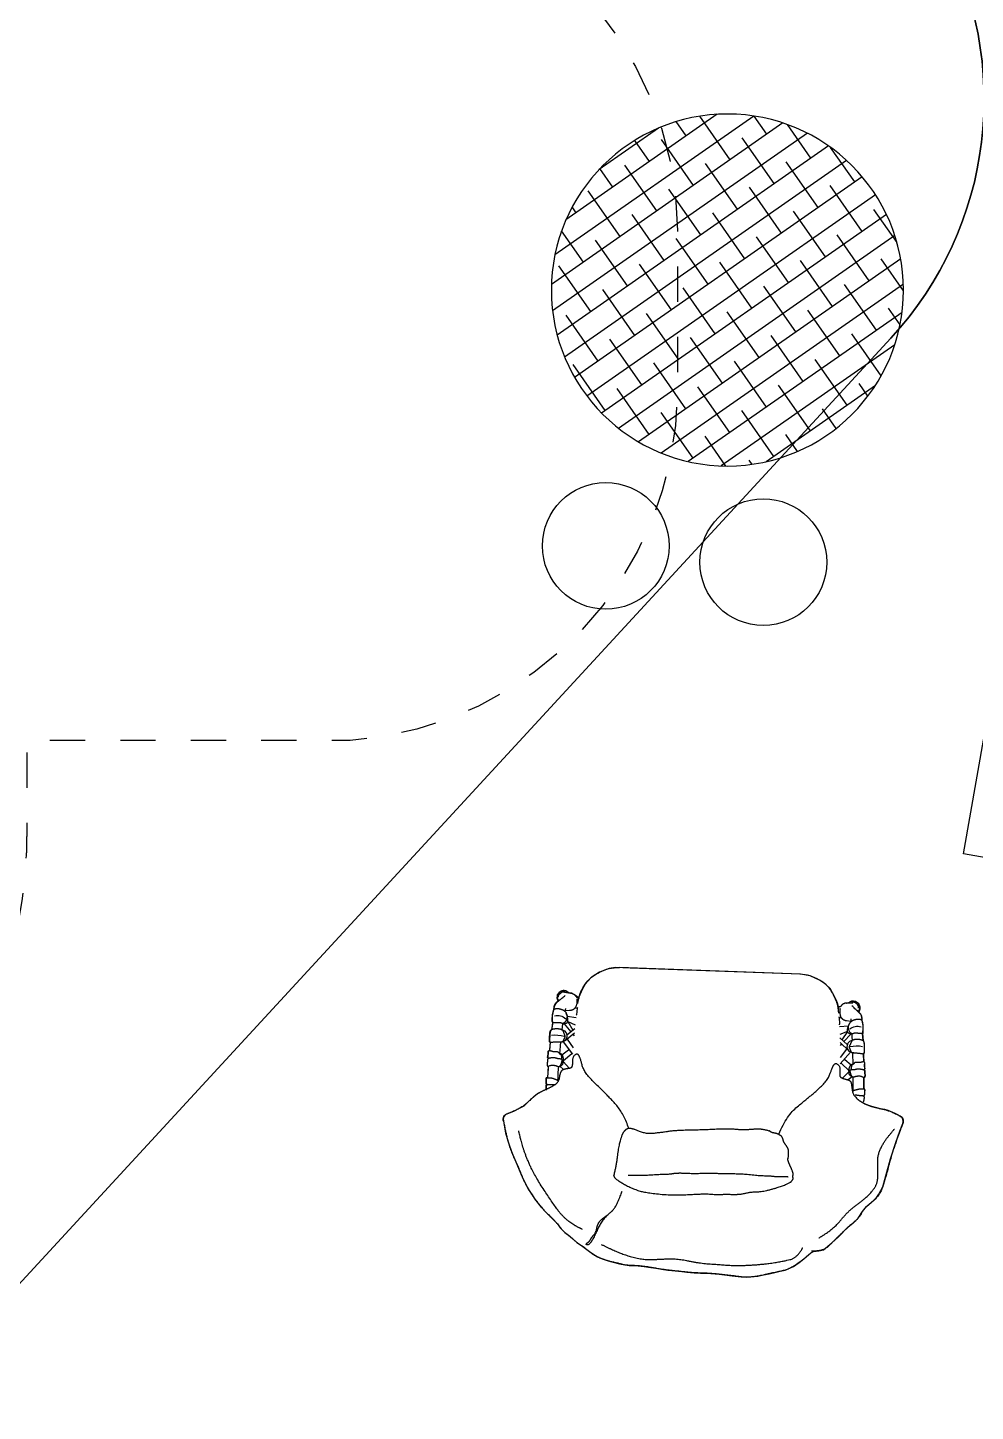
# Model space of a CAD drawing. Extents: x -14.2 to 52.3, y 3.7 to 90.9.
# Drawn here: x 36.786 to 39.477, y 7.563 to 11.494 of the extents above; entities that cross this region are included whole.
import ezdxf

# ---------------------------------------------------------------- set-up
doc = ezdxf.new("R2010")
doc.units = 0
doc.linetypes.add('limpo_PINI-PSG-PE-0102-LAZ-R00$0$HIDDEN', pattern=[0.375, 0.25, -0.125])
for name, color, linetype in [('limpo_PINI-PSG-PE-0102-LAZ-R00$0$PA_BRIQ', 1, 'Continuous'), ('limpo_PINI-PSG-PE-0102-LAZ-R00$0$PA_MOBI', 1, 'Continuous'), ('limpo_PINI-PSG-PE-0102-LAZ-R00$0$PA_PISO_1', 11, 'Continuous'), ('XR_ARQT', 7, 'Continuous')]:
    doc.layers.add(name, color=color, linetype=linetype)

# ---------------------------------------------------------------- blocks, each defined once
blk = doc.blocks.new('limpo_PINI-PSG-PE-0102-LAZ-R00$0$A$Ca333d0ef')
at = {"linetype": 'limpo_PINI-PSG-PE-0102-LAZ-R00$0$HIDDEN', "ltscale": 0.5, "flags": 128}
blk.add_lwpolyline([(-1615.8, 637.2, -0.295352), (-247.4, 1522.8), (172.6, 1522.8, -0.333185), (1612.4, 443.6), (1674.7, 443.6), (2703.3, 438.7, -0.403362), (3675.1, -553), (3675.1, -1011, -0.389518), (2745.6, -2002.8), (1827.1, -2002.8), (1827.1, -2257.3, -0.006455), (1826.6, -2296), (1826.6, -2315.5, -0.002246), (1825.4, -2329.1, -0.347543), (603, -3731.7, -0.090291), (-644.4, -3737.8, -0.233458), (-1714.6, -2951, -0.288049), (-2591.9, -1554.6), (-2591.9, -1454.6, -0.234346), (-1979.9, -220.7, -0.036447), (-1881, 5.5, -0.115714)], format="xyb", close=True, dxfattribs=at)
blk = doc.blocks.new('limpo_PINI-PSG-PE-0102-LAZ-R00$0$sofa')
at = {"layer": 'limpo_PINI-PSG-PE-0102-LAZ-R00$0$PA_MOBI'}
blk.add_line((-3.0224, 24.454), (-2.0224, 24.454), dxfattribs=at)
blk.add_lwpolyline([(-3.0224, 24.204), (-2.0224, 24.204), (-2.0224, 25.124), (-3.0224, 25.124)], close=True, dxfattribs=at)
blk = doc.blocks.new('limpo_PINI-PSG-PE-0102-LAZ-R00$0$Grupo-445-1')
for p, q in [((57.8756, 17.7266), (57.8759, 17.7269)), ((57.8135, 17.6615), (57.8136, 17.6616)), ((57.8516, 17.6535), (57.8656, 17.6524)), ((57.8312, 17.6277), (57.8341, 17.6041)), ((57.8463, 17.6355), (57.8483, 17.6042)), ((57.8481, 17.6373), (57.875, 17.6382)), ((57.8, 17.5785), (57.8018, 17.5496)), ((57.8071, 17.5999), (57.851, 17.604)), ((57.8082, 17.5935), (57.8103, 17.5594)), ((57.8097, 17.5861), (57.8391, 17.5912)), ((57.7125, 17.5387), (57.7125, 17.5382)), ((57.7215, 17.5559), (57.722, 17.5565)), ((57.7436, 17.5325), (57.7439, 17.5329)), ((57.7612, 17.5416), (57.7813, 17.5257)), ((57.7719, 17.5629), (57.8009, 17.5647)), ((57.774, 17.5507), (57.8014, 17.5568)), ((57.774, 17.5507), (57.7953, 17.5421)), ((57.81, 17.5653), (57.8159, 17.5656)), ((57.7202, 17.4899), (57.7067, 17.5011)), ((57.7068, 17.501), (57.7067, 17.5011)), ((57.7068, 17.501), (57.7202, 17.4899)), ((57.7111, 17.5262), (57.7135, 17.5266)), ((57.7132, 17.5316), (57.7132, 17.5311)), ((57.7135, 17.5269), (57.7133, 17.5268)), ((57.7423, 17.5305), (57.7423, 17.5305)), ((57.755, 17.4942), (57.7549, 17.4941)), ((57.7551, 17.4944), (57.755, 17.4942)), ((57.756, 17.4954), (57.7551, 17.4944)), ((57.7561, 17.4956), (57.756, 17.4954)), ((57.7561, 17.4955), (57.7561, 17.4955)), ((57.76, 17.5107), (57.76, 17.5107)), ((57.7618, 17.5073), (57.7642, 17.5053)), ((57.763, 17.5038), (57.7632, 17.504)), ((57.7632, 17.504), (57.7642, 17.5053)), ((57.7641, 17.5053), (57.7764, 17.52)), ((57.7774, 17.5212), (57.7764, 17.52)), ((57.7764, 17.52), (57.7764, 17.52)), ((57.7203, 17.4898), (57.7202, 17.4899)), ((57.7204, 17.4898), (57.7203, 17.4898)), ((57.7389, 17.4857), (57.7385, 17.4856)), ((57.7386, 17.4854), (57.7388, 17.4854)), ((57.7425, 17.4843), (57.7425, 17.4843)), ((57.7425, 17.4843), (57.7449, 17.4823)), ((57.7442, 17.4886), (57.7442, 17.4886)), ((57.7449, 17.4823), (57.7452, 17.4827)), ((57.7452, 17.4827), (57.7486, 17.4867)), ((57.7465, 17.483), (57.7464, 17.4828)), ((57.7465, 17.483), (57.7465, 17.483)), ((57.7467, 17.4829), (57.7465, 17.4827)), ((57.7468, 17.483), (57.7467, 17.483)), ((57.7467, 17.483), (57.7467, 17.4829)), ((57.7467, 17.4829), (57.7467, 17.4829)), ((57.7467, 17.4829), (57.7467, 17.4829)), ((57.7468, 17.4831), (57.7472, 17.4838)), ((57.7469, 17.4831), (57.7468, 17.4831)), ((57.7468, 17.4831), (57.7468, 17.483)), ((57.7468, 17.483), (57.7468, 17.483)), ((57.747, 17.4833), (57.7469, 17.4832)), ((57.7469, 17.4832), (57.7469, 17.4831)), ((57.7471, 17.4834), (57.747, 17.4833)), ((57.7472, 17.4836), (57.7471, 17.4834)), ((57.7473, 17.4837), (57.7472, 17.4836)), ((57.7474, 17.4839), (57.7473, 17.4837)), ((57.7477, 17.4843), (57.7476, 17.4842)), ((57.7478, 17.4845), (57.7477, 17.4843)), ((57.7481, 17.4849), (57.7478, 17.4845)), ((57.7483, 17.4852), (57.7481, 17.4849)), ((57.7485, 17.4855), (57.7483, 17.4852)), ((57.7487, 17.4858), (57.7485, 17.4855)), ((57.7487, 17.4868), (57.7486, 17.4867)), ((57.7489, 17.4861), (57.7487, 17.4858)), ((57.749, 17.4863), (57.7489, 17.4861)), ((57.7492, 17.4865), (57.749, 17.4863)), ((57.7493, 17.4867), (57.7492, 17.4865)), ((57.7495, 17.4869), (57.7493, 17.4867)), ((57.7496, 17.4871), (57.7495, 17.4869)), ((57.7497, 17.4873), (57.7496, 17.4871)), ((57.7498, 17.4874), (57.7497, 17.4873)), ((57.75, 17.4876), (57.7498, 17.4874)), ((57.7501, 17.4878), (57.75, 17.4876)), ((57.7502, 17.4879), (57.7501, 17.4878)), ((57.7503, 17.4881), (57.7502, 17.4879)), ((57.7504, 17.4883), (57.7503, 17.4881)), ((57.7506, 17.4884), (57.7504, 17.4883)), ((57.7507, 17.4886), (57.7506, 17.4884)), ((57.7508, 17.4888), (57.7507, 17.4886)), ((57.7509, 17.489), (57.7508, 17.4888)), ((57.7511, 17.4892), (57.7509, 17.489)), ((57.7512, 17.4893), (57.7511, 17.4892)), ((57.7514, 17.4895), (57.7512, 17.4893)), ((57.7515, 17.4897), (57.7514, 17.4895)), ((57.7516, 17.4899), (57.7515, 17.4897)), ((57.7518, 17.4901), (57.7516, 17.4899)), ((58.1257, 16.9754), (57.7618, 17.3392)), ((58.3847, 17.0222), (58.3888, 17.0661)), ((58.4204, 17.0613), (58.3891, 17.0634)), ((58.4221, 17.0632), (58.4231, 17.0901)), ((58.4384, 17.0667), (58.4373, 17.0807)), ((58.5114, 17.0907), (58.5117, 17.091)), ((58.3784, 17.0233), (58.3442, 17.0254)), ((58.3501, 17.0251), (58.3505, 17.031)), ((58.3709, 17.0248), (58.376, 17.0542)), ((58.4126, 17.0463), (58.3889, 17.0491)), ((58.4464, 17.0286), (58.4465, 17.0287)), ((58.2902, 16.9792), (58.3049, 16.9915)), ((58.3061, 16.9925), (58.3049, 16.9915)), ((58.3049, 16.9915), (58.3049, 16.9915)), ((58.3265, 16.9763), (58.3106, 16.9964)), ((58.3356, 16.9891), (58.327, 17.0104)), ((58.3634, 17.0151), (58.3345, 17.0169)), ((58.3356, 16.9891), (58.3416, 17.0165)), ((58.3478, 16.987), (58.3496, 17.016)), ((58.2671, 16.96), (58.2675, 16.9604)), ((58.2692, 16.9576), (58.2671, 16.96)), ((58.2675, 16.9604), (58.2715, 16.9637)), ((58.2678, 16.9618), (58.2675, 16.9616)), ((58.2679, 16.9616), (58.2676, 16.9615)), ((58.2679, 16.9619), (58.2678, 16.9619)), ((58.2678, 16.9619), (58.2678, 16.9618)), ((58.2678, 16.9618), (58.2678, 16.9618)), ((58.2678, 16.9618), (58.2678, 16.9618)), ((58.2678, 16.9618), (58.2678, 16.9618)), ((58.2679, 16.9616), (58.2678, 16.9616)), ((58.268, 16.962), (58.2679, 16.9619)), ((58.2679, 16.9619), (58.2679, 16.9619)), ((58.268, 16.9619), (58.2687, 16.9623)), ((58.2681, 16.962), (58.268, 16.962)), ((58.2682, 16.9621), (58.2681, 16.962)), ((58.2683, 16.9622), (58.2682, 16.9621)), ((58.2684, 16.9623), (58.2683, 16.9622)), ((58.2686, 16.9624), (58.2684, 16.9623)), ((58.2687, 16.9625), (58.2686, 16.9624)), ((58.2692, 16.9628), (58.2691, 16.9627)), ((58.2693, 16.9629), (58.2692, 16.9628)), ((58.2692, 16.9576), (58.2692, 16.9576)), ((58.2698, 16.9632), (58.2693, 16.9629)), ((58.2701, 16.9634), (58.2698, 16.9632)), ((58.2704, 16.9636), (58.2701, 16.9634)), ((58.2702, 16.9537), (58.2703, 16.9539)), ((58.2706, 16.9638), (58.2704, 16.9636)), ((58.2706, 16.954), (58.2704, 16.9536)), ((58.2709, 16.964), (58.2706, 16.9638)), ((58.2711, 16.9641), (58.2709, 16.964)), ((58.2713, 16.9643), (58.2711, 16.9641)), ((58.2715, 16.9644), (58.2713, 16.9643)), ((58.2717, 16.9646), (58.2715, 16.9644)), ((58.2716, 16.9638), (58.2715, 16.9637)), ((58.272, 16.9647), (58.2717, 16.9646)), ((58.2721, 16.9648), (58.272, 16.9647)), ((58.2723, 16.9649), (58.2721, 16.9648)), ((58.2724, 16.9651), (58.2723, 16.9649)), ((58.2726, 16.9652), (58.2724, 16.9651)), ((58.2728, 16.9653), (58.2726, 16.9652)), ((58.2729, 16.9654), (58.2728, 16.9653)), ((58.2731, 16.9655), (58.2729, 16.9654)), ((58.2733, 16.9657), (58.2731, 16.9655)), ((58.2735, 16.9658), (58.2733, 16.9657)), ((58.2736, 16.9659), (58.2735, 16.9658)), ((58.2735, 16.9593), (58.2735, 16.9594)), ((58.2738, 16.9661), (58.2736, 16.9659)), ((58.274, 16.9662), (58.2738, 16.9661)), ((58.2742, 16.9663), (58.274, 16.9662)), ((58.2744, 16.9665), (58.2742, 16.9663)), ((58.2746, 16.9666), (58.2744, 16.9665)), ((58.2748, 16.9667), (58.2746, 16.9666)), ((58.275, 16.9669), (58.2748, 16.9667)), ((58.2791, 16.9701), (58.279, 16.97)), ((58.2792, 16.9702), (58.2791, 16.9701)), ((58.2803, 16.9711), (58.2792, 16.9702)), ((58.2804, 16.9712), (58.2803, 16.9711)), ((58.2804, 16.9712), (58.2804, 16.9712)), ((58.2887, 16.9781), (58.2889, 16.9783)), ((58.2889, 16.9783), (58.2901, 16.9793)), ((58.2921, 16.9769), (58.2901, 16.9793)), ((58.2956, 16.9751), (58.2956, 16.9751)), ((58.3154, 16.9574), (58.3154, 16.9574)), ((58.3173, 16.9587), (58.3178, 16.959)), ((58.2746, 16.9355), (58.2746, 16.9355)), ((58.2746, 16.9355), (58.2748, 16.9353)), ((58.2748, 16.9353), (58.286, 16.9218)), ((58.2859, 16.9219), (58.2748, 16.9353)), ((58.2859, 16.9219), (58.286, 16.9218)), ((58.3111, 16.9262), (58.3114, 16.9286)), ((58.3117, 16.9286), (58.3117, 16.9284)), ((58.3164, 16.9283), (58.316, 16.9283)), ((58.3235, 16.9276), (58.3231, 16.9276)), ((58.3408, 16.9366), (58.3413, 16.9371))]:
    blk.add_line(p, q)
at = {"flags": 128}
for points in [[(57.8735, 17.7267), (57.871, 17.7337), (57.8664, 17.7508), (57.8646, 17.7658), (57.8645, 17.787), (57.8645, 17.8063), (57.8596, 17.8245), (57.8556, 17.8378), (57.8511, 17.8496), (57.8471, 17.8619), (57.8479, 17.8675), (57.8515, 17.8736), (57.8571, 17.8775), (57.885, 17.8956), (57.9084, 17.9077), (57.9382, 17.9212), (57.9655, 17.9305), (57.9888, 17.9391), (58.0072, 17.9456), (58.0269, 17.9522), (58.0461, 17.9574), (58.0654, 17.9606), (58.0768, 17.9626), (58.0888, 17.964), (58.1116, 17.9655), (58.1282, 17.9655), (58.1445, 17.9647), (58.1563, 17.9642), (58.1644, 17.9641), (58.1747, 17.9641), (58.1812, 17.9648), (58.1866, 17.9654), (58.1928, 17.9659), (58.2004, 17.9659), (58.2069, 17.9653), (58.2128, 17.9643), (58.2199, 17.9629), (58.227, 17.9621), (58.2354, 17.9611), (58.2508, 17.9596), (58.2663, 17.956), (58.2802, 17.9531), (58.2989, 17.9506), (58.3207, 17.9448), (58.3371, 17.9374), (58.3502, 17.9302), (58.3622, 17.9223), (58.3783, 17.912), (58.3906, 17.9032), (58.4001, 17.895), (58.412, 17.883), (58.4246, 17.8721), (58.4316, 17.8662), (58.4458, 17.8544), (58.4573, 17.8457), (58.475, 17.8313), (58.4848, 17.8237), (58.493, 17.8168), (58.5146, 17.7981), (58.5257, 17.7885), (58.5408, 17.7747), (58.5539, 17.7618), (58.5629, 17.7529), (58.5751, 17.7414), (58.584, 17.7325), (58.5927, 17.7249), (58.6038, 17.7155), (58.6203, 17.7014), (58.6337, 17.6901), (58.6403, 17.6846), (58.6508, 17.6747), (58.6579, 17.6662), (58.6713, 17.6484), (58.6797, 17.6345), (58.6882, 17.6201), (58.6965, 17.6059), (58.7042, 17.5929), (58.7115, 17.5797), (58.7175, 17.5645), (58.7198, 17.5559), (58.7227, 17.5368), (58.7242, 17.519), (58.7256, 17.4931), (58.7278, 17.4848), (58.7362, 17.4726), (58.7434, 17.4609), (58.7451, 17.4299), (58.7451, 17.4044), (58.7433, 17.366), (58.7448, 17.3469), (58.7448, 17.3278), (58.7389, 17.3059), (58.7366, 17.2883), (58.7373, 17.2694), (58.7379, 17.2521), (58.7342, 17.2385), (58.7266, 17.2159), (58.7048, 17.1792), (58.684, 17.146), (58.66, 17.1032), (58.6442, 17.0724), (58.6341, 17.0519), (58.6308, 17.047), (58.6259, 17.0435), (58.6202, 17.0419), (58.6137, 17.0427), (58.606, 17.0456), (58.5982, 17.0486), (58.5855, 17.0539), (58.5787, 17.0573), (58.57, 17.0624), (58.5602, 17.0692), (58.5475, 17.0777), (58.5387, 17.0831), (58.5283, 17.0889), (58.5193, 17.0927), (58.5132, 17.0947), (58.5103, 17.0869), (58.5061, 17.0814), (58.5021, 17.0799), (58.5003, 17.0746), (58.4945, 17.0694), (58.4919, 17.0661), (58.4903, 17.0648), (58.4892, 17.0648), (58.4869, 17.0666), (58.4633, 17.0443), (58.4639, 17.0438), (58.4642, 17.0426), (58.4628, 17.0393), (58.4613, 17.0375), (58.459, 17.0355), (58.4566, 17.0336), (58.4539, 17.0311), (58.4514, 17.0291), (58.4494, 17.0282), (58.447, 17.0285), (58.4476, 17.0265), (58.447, 17.0245), (58.4387, 17.0183), (58.4339, 17.0132), (58.4304, 17.014), (58.413, 16.9988), (58.4123, 16.9945), (58.4042, 16.9866), (58.3955, 16.978), (58.3864, 16.9732), (58.3843, 16.9738), (58.3691, 16.9611), (58.3615, 16.9519), (58.3537, 16.9441), (58.3413, 16.9371), (58.3338, 16.9309), (58.327, 16.9278), (58.3161, 16.9278), (58.3144, 16.9224), (58.3106, 16.9172), (58.3059, 16.9139), (58.2984, 16.9119), (58.2887, 16.9139), (58.2838, 16.9173), (58.2807, 16.9215), (58.2781, 16.9313), (58.2731, 16.9375), (58.2702, 16.9443), (58.2699, 16.9517), (58.2698, 16.9565), (58.267, 16.9611), (58.2555, 16.9547), (58.2327, 16.9466), (58.2144, 16.9417), (58.1946, 16.9431), (58.1743, 16.9476), (58.1476, 16.959), (58.1257, 16.9754), (57.7833, 17.3178), (57.7536, 17.3475), (57.7438, 17.3627), (57.7324, 17.3898), (57.7274, 17.4188), (57.7302, 17.4427), (57.7342, 17.4575), (57.7415, 17.4745), (57.7452, 17.4827), (57.7349, 17.4849), (57.7221, 17.4885), (57.7159, 17.4935), (57.7064, 17.4959), (57.6992, 17.5031), (57.6967, 17.5122), (57.6979, 17.5215), (57.7022, 17.5259), (57.7073, 17.5295), (57.7132, 17.5316), (57.7125, 17.5395), (57.7152, 17.5479), (57.7218, 17.5576), (57.7321, 17.5727), (57.7441, 17.5835), (57.7471, 17.5838), (57.7591, 17.5999), (57.7612, 17.6078), (57.7665, 17.6142), (57.7774, 17.6253), (57.7821, 17.6287), (57.7836, 17.6282), (57.799, 17.6455), (57.798, 17.649), (57.801, 17.652), (57.8075, 17.6602), (57.8096, 17.6624), (57.8111, 17.6628), (57.8136, 17.6618), (57.813, 17.6639), (57.814, 17.6665), (57.817, 17.6701), (57.8204, 17.6741), (57.8225, 17.6765), (57.8255, 17.6787), (57.8281, 17.6794), (57.8292, 17.6784), (57.8518, 17.7018), (57.849, 17.7047), (57.8527, 17.7083), (57.8569, 17.7125), (57.8645, 17.7183), (57.869, 17.7233), (57.8735, 17.7266)], [(57.8292, 17.6784), (57.8331, 17.6826), (57.8419, 17.6919), (57.8507, 17.7011), (57.8515, 17.702)], [(57.8776, 17.6858), (57.8717, 17.6797), (57.8631, 17.6707), (57.8544, 17.6615), (57.8502, 17.6569)], [(57.7836, 17.6282), (57.7884, 17.6337), (57.7974, 17.6438), (57.799, 17.6455)], [(57.8243, 17.6289), (57.8194, 17.6234), (57.8106, 17.6135), (57.8035, 17.6055)], [(57.746, 17.5843), (57.752, 17.5915), (57.7592, 17.6)], [(57.7804, 17.5786), (57.7749, 17.5721), (57.7691, 17.5652)], [(57.7129, 17.5427), (57.7129, 17.5426), (57.7128, 17.5423), (57.7127, 17.5419), (57.7126, 17.5416), (57.7126, 17.5412), (57.7125, 17.5408), (57.7125, 17.5405), (57.7125, 17.5401), (57.7125, 17.5397), (57.7125, 17.5393), (57.7125, 17.5389), (57.7125, 17.5387)], [(57.7125, 17.5382), (57.7125, 17.538), (57.7125, 17.5378), (57.7125, 17.5375), (57.7126, 17.5372), (57.7126, 17.5368), (57.7126, 17.5365), (57.7126, 17.5361), (57.7127, 17.5358), (57.7127, 17.5354), (57.7128, 17.5351), (57.7128, 17.5348), (57.7128, 17.5346)], [(57.7128, 17.5346), (57.7129, 17.5341), (57.713, 17.5335), (57.713, 17.533), (57.7131, 17.5325), (57.7131, 17.5321), (57.7132, 17.5316)], [(57.7215, 17.5559), (57.7214, 17.5559), (57.7211, 17.5556), (57.7209, 17.5553), (57.7206, 17.555), (57.7204, 17.5547), (57.7201, 17.5544), (57.7199, 17.5541), (57.7196, 17.5538), (57.7194, 17.5536), (57.7191, 17.5533), (57.7189, 17.553), (57.7187, 17.5528), (57.7185, 17.5525), (57.7183, 17.5522), (57.7181, 17.552), (57.7179, 17.5517), (57.7177, 17.5515), (57.7175, 17.5512), (57.7173, 17.551), (57.7171, 17.5507), (57.7169, 17.5505), (57.7168, 17.5503), (57.7166, 17.55), (57.7164, 17.5498), (57.7162, 17.5495), (57.7161, 17.5493), (57.7159, 17.5491), (57.7158, 17.5488), (57.7156, 17.5486), (57.7155, 17.5484), (57.7153, 17.5481), (57.7152, 17.5479), (57.715, 17.5477), (57.7149, 17.5474), (57.7148, 17.5472), (57.7146, 17.547), (57.7145, 17.5468), (57.7144, 17.5465), (57.7143, 17.5463), (57.7141, 17.5461), (57.714, 17.5458), (57.7139, 17.5456), (57.7138, 17.5454), (57.7137, 17.5451), (57.7136, 17.5449), (57.7135, 17.5446), (57.7134, 17.5444), (57.7133, 17.5441), (57.7132, 17.5439), (57.7131, 17.5436), (57.7131, 17.5434), (57.713, 17.5431), (57.7129, 17.5428), (57.7129, 17.5427)], [(57.7439, 17.5329), (57.7442, 17.5334), (57.7444, 17.5336), (57.7446, 17.5339), (57.7448, 17.5342), (57.745, 17.5345), (57.7452, 17.5348), (57.7454, 17.5351), (57.7456, 17.5354), (57.7458, 17.5357), (57.7461, 17.5361), (57.7463, 17.5364), (57.7466, 17.5368), (57.7468, 17.5371)], [(57.7546, 17.526), (57.7462, 17.5355), (57.7459, 17.5359)], [(57.7132, 17.5311), (57.7133, 17.5307), (57.7133, 17.5303)], [(57.7133, 17.5308), (57.7134, 17.5287), (57.7135, 17.5261), (57.7136, 17.5235), (57.7138, 17.5207), (57.7139, 17.5179), (57.714, 17.515), (57.7142, 17.512), (57.7143, 17.5089), (57.7145, 17.5058)], [(57.7423, 17.5305), (57.7424, 17.5305), (57.7424, 17.5306), (57.7424, 17.5306), (57.7424, 17.5307), (57.7425, 17.5307)], [(57.7423, 17.5305), (57.7423, 17.5305), (57.7423, 17.5305), (57.7423, 17.5305), (57.7423, 17.5305), (57.7423, 17.5305), (57.7423, 17.5305), (57.7423, 17.5305), (57.7423, 17.5305), (57.7423, 17.5305), (57.7423, 17.5305), (57.7424, 17.5306)], [(57.7425, 17.5307), (57.7425, 17.5308), (57.7425, 17.5309), (57.7426, 17.5309), (57.7427, 17.531), (57.7427, 17.5312), (57.7428, 17.5313), (57.7429, 17.5314), (57.743, 17.5316), (57.7431, 17.5317), (57.7432, 17.5319), (57.7434, 17.5321), (57.7435, 17.5323), (57.7436, 17.5325)], [(57.7549, 17.4941), (57.7548, 17.494), (57.7547, 17.4939), (57.7546, 17.4938), (57.7545, 17.4936), (57.7544, 17.4935), (57.7543, 17.4934), (57.7543, 17.4933), (57.7542, 17.4932), (57.7541, 17.4931), (57.754, 17.493), (57.7539, 17.4929), (57.7538, 17.4927), (57.7537, 17.4926), (57.7536, 17.4925), (57.7535, 17.4924), (57.7535, 17.4923), (57.7534, 17.4922), (57.7533, 17.4921), (57.7532, 17.492), (57.7531, 17.4919), (57.753, 17.4918), (57.753, 17.4916), (57.7529, 17.4915), (57.7528, 17.4914), (57.7527, 17.4913), (57.7526, 17.4912), (57.7526, 17.4911), (57.7525, 17.491), (57.7524, 17.4909), (57.7523, 17.4908), (57.7522, 17.4907), (57.7522, 17.4906), (57.7521, 17.4905), (57.752, 17.4904), (57.7519, 17.4903), (57.7518, 17.4901)], [(57.76, 17.5107), (57.76, 17.5114), (57.76, 17.5121), (57.76, 17.5128), (57.76, 17.5134), (57.7599, 17.5141), (57.7599, 17.5147), (57.7598, 17.5153), (57.7596, 17.516), (57.7595, 17.5166), (57.7594, 17.5172), (57.7592, 17.5178), (57.759, 17.5183), (57.7588, 17.5189), (57.7586, 17.5194), (57.7584, 17.5199), (57.7582, 17.5204), (57.758, 17.5209), (57.7578, 17.5213), (57.7576, 17.5217), (57.7574, 17.5221), (57.7571, 17.5225), (57.7569, 17.5229), (57.7567, 17.5232), (57.7565, 17.5236), (57.7563, 17.5239), (57.756, 17.5242), (57.7558, 17.5245), (57.7556, 17.5248), (57.7554, 17.525), (57.7552, 17.5253), (57.755, 17.5256), (57.7548, 17.5258), (57.7546, 17.526)], [(57.7618, 17.5073), (57.7617, 17.5073), (57.7616, 17.5075), (57.7615, 17.5076), (57.7613, 17.5077), (57.7612, 17.5078), (57.7611, 17.5079), (57.7611, 17.508), (57.761, 17.5081), (57.7609, 17.5083), (57.7608, 17.5084), (57.7607, 17.5085), (57.7607, 17.5086), (57.7606, 17.5087), (57.7605, 17.5088), (57.7605, 17.5089), (57.7604, 17.5091), (57.7604, 17.5092), (57.7603, 17.5093), (57.7603, 17.5094), (57.7602, 17.5095), (57.7602, 17.5096), (57.7602, 17.5097), (57.7602, 17.5098), (57.7601, 17.5099), (57.7601, 17.51), (57.7601, 17.5101), (57.7601, 17.5102), (57.7601, 17.5103), (57.76, 17.5104), (57.76, 17.5104), (57.76, 17.5105), (57.76, 17.5105), (57.76, 17.5106), (57.76, 17.5106), (57.76, 17.5107), (57.76, 17.5107), (57.76, 17.5107), (57.76, 17.5108), (57.76, 17.5108), (57.76, 17.5108), (57.76, 17.5108), (57.76, 17.5108)], [(57.7204, 17.4898), (57.7207, 17.4895), (57.7211, 17.4892), (57.7216, 17.4888), (57.7221, 17.4885), (57.7227, 17.4881), (57.7232, 17.4878), (57.7237, 17.4875), (57.7243, 17.4872), (57.7249, 17.4869), (57.7255, 17.4866), (57.7261, 17.4864), (57.7267, 17.4861), (57.7273, 17.4859), (57.7279, 17.4857), (57.7285, 17.4855), (57.7292, 17.4854), (57.7298, 17.4852), (57.7305, 17.4851), (57.7312, 17.485), (57.7318, 17.4849), (57.7325, 17.4849), (57.7332, 17.4848), (57.7339, 17.4848), (57.7345, 17.4848), (57.7352, 17.4849), (57.7359, 17.4849), (57.7366, 17.485), (57.7373, 17.4851), (57.7379, 17.4852), (57.7386, 17.4854)], [(57.7388, 17.4854), (57.7388, 17.4854), (57.7388, 17.4854), (57.7388, 17.4854), (57.7388, 17.4854), (57.7388, 17.4854), (57.7389, 17.4854), (57.7389, 17.4854), (57.7389, 17.4854), (57.7389, 17.4854), (57.739, 17.4854), (57.739, 17.4854), (57.7391, 17.4854), (57.7391, 17.4854), (57.7392, 17.4855), (57.7392, 17.4855), (57.7393, 17.4855), (57.7394, 17.4855)], [(57.7394, 17.4855), (57.7394, 17.4855), (57.7395, 17.4855), (57.7396, 17.4855), (57.7397, 17.4854), (57.7398, 17.4854), (57.7399, 17.4854), (57.74, 17.4854), (57.7401, 17.4854), (57.7402, 17.4854), (57.7404, 17.4853), (57.7405, 17.4853), (57.7406, 17.4853), (57.7408, 17.4852), (57.7409, 17.4852), (57.741, 17.4851), (57.7412, 17.4851), (57.7413, 17.485), (57.7415, 17.485), (57.7416, 17.4849), (57.7418, 17.4848), (57.7419, 17.4847), (57.7421, 17.4846), (57.7422, 17.4845), (57.7424, 17.4844), (57.7425, 17.4843)], [(57.7465, 17.4827), (57.7468, 17.4831), (57.7468, 17.4831)], [(57.7467, 17.4829), (57.7467, 17.4829), (57.7467, 17.4829)], [(57.7475, 17.484), (57.7474, 17.4839), (57.7474, 17.4839)], [(57.7476, 17.4842), (57.7476, 17.4842), (57.7475, 17.4841)], [(57.7475, 17.4841), (57.7475, 17.4841), (57.7475, 17.484), (57.7475, 17.484)], [(58.4707, 17.0927), (58.4645, 17.0868), (58.4555, 17.0782), (58.4464, 17.0695), (58.4418, 17.0653)], [(58.4633, 17.0443), (58.4675, 17.0482), (58.4768, 17.057), (58.486, 17.0658), (58.4869, 17.0666)], [(58.4137, 17.0394), (58.4083, 17.0345), (58.3983, 17.0257), (58.3903, 17.0186)], [(58.3634, 16.9955), (58.3569, 16.99), (58.35, 16.9842)], [(58.4131, 16.9987), (58.4185, 17.0035), (58.4287, 17.0125), (58.4304, 17.014)], [(58.2678, 16.9618), (58.2678, 16.9618), (58.2678, 16.9618)], [(58.2689, 16.9626), (58.2688, 16.9625), (58.2687, 16.9625)], [(58.269, 16.9626), (58.2689, 16.9626), (58.2689, 16.9626), (58.2689, 16.9626)], [(58.2691, 16.9627), (58.2691, 16.9627), (58.269, 16.9626)], [(58.2703, 16.9545), (58.2703, 16.9545), (58.2703, 16.9546), (58.2703, 16.9547), (58.2703, 16.9548), (58.2703, 16.9549), (58.2703, 16.955), (58.2703, 16.9551), (58.2702, 16.9552), (58.2702, 16.9553), (58.2702, 16.9555), (58.2702, 16.9556), (58.2701, 16.9557), (58.2701, 16.9559), (58.27, 16.956), (58.27, 16.9562), (58.2699, 16.9563), (58.2699, 16.9564), (58.2698, 16.9566), (58.2697, 16.9567), (58.2696, 16.9569), (58.2696, 16.957), (58.2695, 16.9572), (58.2694, 16.9573), (58.2692, 16.9575), (58.2692, 16.9576)], [(58.2746, 16.9355), (58.2744, 16.9358), (58.274, 16.9362), (58.2737, 16.9367), (58.2733, 16.9372), (58.273, 16.9378), (58.2726, 16.9383), (58.2723, 16.9388), (58.272, 16.9394), (58.2717, 16.94), (58.2715, 16.9406), (58.2712, 16.9412), (58.271, 16.9418), (58.2708, 16.9424), (58.2706, 16.943), (58.2704, 16.9436), (58.2702, 16.9443), (58.2701, 16.9449), (58.27, 16.9456), (58.2699, 16.9463), (58.2698, 16.9469), (58.2697, 16.9476), (58.2697, 16.9483), (58.2697, 16.949), (58.2697, 16.9496), (58.2697, 16.9503), (58.2698, 16.951), (58.2699, 16.9517), (58.27, 16.9524), (58.2701, 16.953), (58.2702, 16.9537)], [(58.2704, 16.9536), (58.2702, 16.9535), (58.2702, 16.9535)], [(58.2703, 16.9539), (58.2703, 16.9539), (58.2703, 16.9539), (58.2703, 16.9539), (58.2703, 16.9539), (58.2703, 16.9539), (58.2703, 16.954), (58.2703, 16.954), (58.2703, 16.954), (58.2703, 16.954), (58.2703, 16.9541), (58.2703, 16.9541), (58.2703, 16.9542), (58.2703, 16.9542), (58.2703, 16.9543), (58.2703, 16.9543), (58.2703, 16.9544), (58.2703, 16.9545)], [(58.279, 16.97), (58.2788, 16.9699), (58.2787, 16.9698), (58.2786, 16.9697), (58.2785, 16.9696), (58.2784, 16.9695), (58.2783, 16.9694), (58.2782, 16.9694), (58.278, 16.9693), (58.2779, 16.9692), (58.2778, 16.9691), (58.2777, 16.969), (58.2776, 16.9689), (58.2775, 16.9688), (58.2774, 16.9687), (58.2773, 16.9687), (58.2772, 16.9686), (58.277, 16.9685), (58.2769, 16.9684), (58.2768, 16.9683), (58.2767, 16.9682), (58.2766, 16.9681), (58.2765, 16.9681), (58.2764, 16.968), (58.2763, 16.9679), (58.2762, 16.9678), (58.2761, 16.9677), (58.276, 16.9677), (58.2759, 16.9676), (58.2758, 16.9675), (58.2757, 16.9674), (58.2756, 16.9673), (58.2755, 16.9673), (58.2754, 16.9672), (58.2753, 16.9671), (58.2752, 16.967), (58.275, 16.9669)], [(58.2921, 16.9769), (58.2922, 16.9768), (58.2923, 16.9767), (58.2924, 16.9766), (58.2925, 16.9765), (58.2926, 16.9763), (58.2928, 16.9763), (58.2929, 16.9762), (58.293, 16.9761), (58.2931, 16.976), (58.2932, 16.9759), (58.2933, 16.9758), (58.2935, 16.9758), (58.2936, 16.9757), (58.2937, 16.9756), (58.2938, 16.9756), (58.2939, 16.9755), (58.294, 16.9755), (58.2941, 16.9754), (58.2943, 16.9754), (58.2944, 16.9753), (58.2945, 16.9753), (58.2946, 16.9753), (58.2947, 16.9753), (58.2948, 16.9752), (58.2949, 16.9752), (58.295, 16.9752), (58.2951, 16.9752), (58.2951, 16.9752), (58.2952, 16.9752), (58.2953, 16.9751), (58.2953, 16.9751), (58.2954, 16.9751), (58.2954, 16.9751), (58.2955, 16.9751), (58.2955, 16.9751), (58.2956, 16.9751), (58.2956, 16.9751), (58.2956, 16.9751), (58.2956, 16.9751), (58.2956, 16.9751), (58.2956, 16.9751), (58.2957, 16.9751)], [(58.2956, 16.9751), (58.2963, 16.9751), (58.297, 16.9751), (58.2976, 16.9751), (58.2983, 16.9751), (58.2989, 16.975), (58.2996, 16.975), (58.3002, 16.9749), (58.3008, 16.9747), (58.3014, 16.9746), (58.302, 16.9745), (58.3026, 16.9743), (58.3032, 16.9741), (58.3037, 16.9739), (58.3042, 16.9737), (58.3048, 16.9735), (58.3052, 16.9733), (58.3057, 16.9731), (58.3062, 16.9729), (58.3066, 16.9727), (58.307, 16.9725), (58.3074, 16.9722), (58.3077, 16.972), (58.3081, 16.9718), (58.3084, 16.9716), (58.3087, 16.9714), (58.309, 16.9711), (58.3093, 16.9709), (58.3096, 16.9707), (58.3099, 16.9705), (58.3102, 16.9703), (58.3104, 16.9701), (58.3107, 16.9699), (58.3108, 16.9697)], [(58.3108, 16.9697), (58.3204, 16.9613), (58.3207, 16.961)], [(58.3154, 16.9574), (58.3154, 16.9574), (58.3153, 16.9574), (58.3153, 16.9574), (58.3153, 16.9574), (58.3153, 16.9574), (58.3153, 16.9574), (58.3153, 16.9574), (58.3154, 16.9574), (58.3154, 16.9574), (58.3154, 16.9574), (58.3154, 16.9575)], [(58.3154, 16.9574), (58.3154, 16.9575), (58.3154, 16.9575), (58.3155, 16.9575), (58.3155, 16.9575), (58.3156, 16.9576)], [(58.3156, 16.9576), (58.3156, 16.9576), (58.3157, 16.9576), (58.3158, 16.9577), (58.3159, 16.9578), (58.316, 16.9578), (58.3161, 16.9579), (58.3163, 16.958), (58.3164, 16.9581), (58.3166, 16.9582), (58.3167, 16.9583), (58.3169, 16.9585), (58.3171, 16.9586), (58.3173, 16.9587)], [(58.3178, 16.959), (58.3182, 16.9593), (58.3185, 16.9595), (58.3187, 16.9597), (58.319, 16.9599), (58.3193, 16.9601), (58.3196, 16.9603), (58.3199, 16.9605), (58.3202, 16.9607), (58.3206, 16.9609), (58.3209, 16.9612), (58.3213, 16.9614), (58.3216, 16.9617), (58.322, 16.9619)], [(58.3691, 16.9611), (58.3763, 16.9671), (58.3849, 16.9743)], [(58.3156, 16.9284), (58.3135, 16.9285), (58.311, 16.9286), (58.3083, 16.9287), (58.3056, 16.9289), (58.3027, 16.929), (58.2998, 16.9291), (58.2968, 16.9293), (58.2938, 16.9294), (58.2906, 16.9296)], [(58.316, 16.9283), (58.3155, 16.9284), (58.3151, 16.9284)], [(58.3194, 16.9279), (58.3189, 16.928), (58.3184, 16.9281), (58.3179, 16.9281), (58.3174, 16.9282), (58.3169, 16.9282), (58.3164, 16.9283)], [(58.3231, 16.9276), (58.3229, 16.9276), (58.3226, 16.9276), (58.3223, 16.9276), (58.322, 16.9277), (58.3217, 16.9277), (58.3213, 16.9277), (58.321, 16.9278), (58.3206, 16.9278), (58.3203, 16.9278), (58.32, 16.9279), (58.3197, 16.9279), (58.3194, 16.9279)], [(58.3276, 16.928), (58.3275, 16.928), (58.3271, 16.9279), (58.3268, 16.9278), (58.3264, 16.9277), (58.3261, 16.9277), (58.3257, 16.9276), (58.3253, 16.9276), (58.3249, 16.9276), (58.3245, 16.9276), (58.3242, 16.9276), (58.3238, 16.9276), (58.3235, 16.9276)], [(58.3408, 16.9366), (58.3407, 16.9365), (58.3404, 16.9362), (58.3401, 16.936), (58.3398, 16.9357), (58.3395, 16.9355), (58.3392, 16.9352), (58.339, 16.935), (58.3387, 16.9347), (58.3384, 16.9345), (58.3381, 16.9342), (58.3379, 16.934), (58.3376, 16.9338), (58.3373, 16.9336), (58.3371, 16.9334), (58.3368, 16.9332), (58.3366, 16.933), (58.3363, 16.9328), (58.3361, 16.9326), (58.3358, 16.9324), (58.3356, 16.9322), (58.3354, 16.932), (58.3351, 16.9319), (58.3349, 16.9317), (58.3346, 16.9315), (58.3344, 16.9313), (58.3342, 16.9312), (58.3339, 16.931), (58.3337, 16.9309), (58.3335, 16.9307), (58.3332, 16.9306), (58.333, 16.9304), (58.3328, 16.9303), (58.3325, 16.9301), (58.3323, 16.93), (58.3321, 16.9299), (58.3318, 16.9297), (58.3316, 16.9296), (58.3314, 16.9295), (58.3311, 16.9294), (58.3309, 16.9292), (58.3307, 16.9291), (58.3304, 16.929), (58.3302, 16.9289), (58.33, 16.9288), (58.3297, 16.9287), (58.3295, 16.9286), (58.3292, 16.9285), (58.329, 16.9284), (58.3287, 16.9283), (58.3285, 16.9282), (58.3282, 16.9282), (58.3279, 16.9281), (58.3277, 16.928), (58.3276, 16.928)]]:
    blk.add_lwpolyline(points, dxfattribs=at)
for points in [[(57.7159, 17.4935, -0.120054), (57.7071, 17.4956), (57.7064, 17.4959, -0.15924), (57.6992, 17.5031), (57.6988, 17.5039, -0.158522), (57.697, 17.5154), (57.697, 17.5155, -0.154103), (57.7021, 17.5258), (57.7022, 17.5259)], [(57.705, 17.5234), (57.7045, 17.5228, 0.138572), (57.7011, 17.5166, 0.095558), (57.7008, 17.5093), (57.7009, 17.5087, 0.171569), (57.7048, 17.5016), (57.7058, 17.5007), (57.7059, 17.5007)], [(57.755, 17.4942), (57.755, 17.4942, 0.019187), (57.7469, 17.4831), (57.7468, 17.4831)], [(57.7464, 17.4828, 0.081262), (57.7314, 17.4479), (57.7302, 17.4427, 0.130116), (57.7309, 17.3951), (57.7325, 17.3895, 0.126394), (57.7615, 17.3396), (57.7618, 17.3392)], [(57.7451, 17.4825), (57.7451, 17.4826, -0.130582), (57.7474, 17.4839), (57.7474, 17.4839)], [(58.2676, 16.9615, -0.081262), (58.2327, 16.9466), (58.2275, 16.9453, -0.130116), (58.1799, 16.946), (58.1743, 16.9476, -0.126394), (58.1244, 16.9766), (58.1241, 16.9769)], [(58.2674, 16.9602), (58.2674, 16.9602, 0.130564), (58.2687, 16.9625), (58.2687, 16.9625)], [(58.2791, 16.9701), (58.2791, 16.9701, -0.019187), (58.268, 16.962), (58.2679, 16.9619)], [(58.2783, 16.931, 0.120054), (58.2804, 16.9222), (58.2807, 16.9215, 0.15924), (58.288, 16.9143), (58.2887, 16.9139, 0.158522), (58.3002, 16.9121), (58.3003, 16.9121, 0.154103), (58.3106, 16.9172), (58.3107, 16.9173)], [(58.3083, 16.9201), (58.3078, 16.9196, -0.130138), (58.3018, 16.9163, -0.095547), (58.2949, 16.9158), (58.294, 16.916, -0.179765), (58.2865, 16.9198), (58.2855, 16.9209), (58.2855, 16.921)]]:
    blk.add_lwpolyline(points, format="xyb", dxfattribs=at)
for centre, radius, start, end in [((57.8638, 17.8622), 0.0167, 113.7452, 209.7143), ((57.7819, 17.6256), 0.00307, 28.6943, 143.1302), ((57.7457, 17.582), 0.00225, 50.3848, 138.2204), ((57.841, 17.6623), 0.0869, 216.1779, 240.0897), ((57.7901, 17.5937), 0.0181, 239.5053, 50.5616), ((57.7665, 17.5841), 0.0344, 209.1327, 265.7736), ((57.747, 17.5599), 0.0227, 286.6191, 14.2152), ((57.7157, 17.5126), 0.0189, 97.4098, 135.3425), ((57.7161, 17.5123), 0.0155, 228.7793, 250.0184), ((57.7163, 17.5124), 0.0148, 228.7853, 229.7084), ((57.7162, 17.5124), 0.0147, 230.2609, 230.4971), ((57.7161, 17.5124), 0.0147, 100.8053, 109.8354), ((57.7399, 17.5138), 0.0204, 337.2842, 337.4389), ((57.8429, 17.4207), 0.1147, 147.0978, 161.2868), ((57.7425, 17.4843), 0.0000369, 225.8931, 229.9802), ((57.7156, 17.5311), 0.0512, 303.9832, 304.1443), ((57.8428, 17.4207), 0.1147, 146.6114, 147.0848), ((57.8428, 17.4207), 0.1147, 146.6131, 147.0875), ((57.7481, 17.4817), 0.0019, 139.1583, 147.5971), ((57.7298, 17.4949), 0.0207, 324.6064, 325.1978), ((57.7425, 17.4816), 0.00793, 39.7782, 40.9076), ((57.7425, 17.4816), 0.00792, 39.6367, 39.7782), ((58.3786, 17.0052), 0.0181, 39.4338, 210.4901), ((58.6188, 17.0586), 0.0167, 240.2811, 336.2502), ((58.3447, 16.9621), 0.0227, 75.7803, 163.3763), ((58.4472, 17.0561), 0.0869, 209.9057, 233.8176), ((58.4105, 16.997), 0.00307, 306.8653, 61.3011), ((58.2055, 17.058), 0.1147, 288.7086, 302.8976), ((58.2665, 16.9632), 0.0019, 302.3983, 310.8371), ((58.2798, 16.9449), 0.0207, 124.7976, 125.389), ((58.2055, 17.058), 0.1147, 302.9106, 303.384), ((58.2055, 17.0579), 0.1147, 302.9079, 303.3823), ((58.2692, 16.9576), 0.0000369, 220.0153, 224.1023), ((58.2665, 16.9576), 0.00793, 49.0878, 50.2172), ((58.2665, 16.9576), 0.00792, 50.2172, 50.3587), ((58.3159, 16.9307), 0.0512, 145.8511, 146.0122), ((58.2987, 16.955), 0.0204, 112.5565, 112.7112), ((58.3689, 16.9816), 0.0344, 184.2218, 240.8627), ((58.3669, 16.9608), 0.00225, 311.775, 39.6107), ((58.2972, 16.9312), 0.0155, 199.9771, 221.2161), ((58.2972, 16.9313), 0.0147, 219.4984, 219.7345), ((58.2973, 16.9314), 0.0148, 220.287, 221.2101), ((58.2974, 16.9308), 0.0189, 314.6529, 352.5856), ((58.2972, 16.9312), 0.0147, 340.16, 349.1901)]:
    blk.add_arc(centre, radius, start, end)
for points, knots in [([(57.8571, 17.8775), (57.885, 17.8956), (57.9317, 17.9197), (57.9804, 17.9352), (58.0341, 17.956), (58.1054, 17.9671), (58.1679, 17.9631), (58.1999, 17.9671), (58.2256, 17.9615), (58.2549, 17.96), (58.2708, 17.9545), (58.2711, 17.9544), (58.2714, 17.9543)], [0, 0, 0, 1, 2, 3, 4, 5, 6, 7, 8, 9, 9, 10, 10, 10]), ([(58.2344, 17.9231), (58.2337, 17.9233), (58.2137, 17.9309), (58.1724, 17.9396), (58.1114, 17.9322), (58.0295, 17.9178), (57.9703, 17.8979), (57.93, 17.8782), (57.9079, 17.8655), (57.9071, 17.8651), (57.9064, 17.8647)], [0, 0, 0, 1, 2, 3, 4, 5, 6, 7, 7, 8, 8, 8]), ([(58.2538, 17.8208), (58.2529, 17.8407), (58.2559, 17.8725), (58.2694, 17.9041), (58.2793, 17.9329), (58.2774, 17.9424), (58.2734, 17.9451), (58.2717, 17.9394), (58.2734, 17.93), (58.269, 17.9201), (58.2674, 17.9006), (58.2535, 17.8818), (58.2504, 17.8663), (58.2523, 17.8506), (58.2548, 17.8157), (58.2388, 17.7797), (58.2331, 17.7684), (58.2327, 17.7676), (58.2323, 17.7668)], [0, 0, 0, 1, 2, 3, 4, 5, 6, 7, 8, 9, 10, 11, 12, 13, 14, 15, 15, 16, 16, 16]), ([(58.7256, 17.4931), (58.7245, 17.5241), (58.7184, 17.5687), (58.695, 17.6082), (58.6603, 17.6679), (58.6203, 17.7014), (58.5783, 17.737), (58.5394, 17.7766), (58.5119, 17.8003), (58.474, 17.8332), (58.4255, 17.8697), (58.3933, 17.9023), (58.3723, 17.9153), (58.3466, 17.9331), (58.313, 17.9487), (58.2848, 17.9525), (58.272, 17.9542), (58.2717, 17.9543), (58.2714, 17.9543)], [0, 0, 0, 1, 2, 3, 4, 5, 6, 7, 8, 9, 10, 11, 12, 13, 14, 15, 15, 16, 16, 16]), ([(58.3019, 17.913), (58.3276, 17.903), (58.3742, 17.8824), (58.42, 17.8513), (58.4458, 17.8198), (58.4799, 17.7809), (58.5307, 17.7454), (58.5693, 17.7091), (58.6096, 17.672), (58.6619, 17.6085), (58.6987, 17.5517), (58.7045, 17.5362), (58.7036, 17.515), (58.6993, 17.5013), (58.6992, 17.5008), (58.699, 17.5003)], [0, 0, 0, 1, 2, 3, 4, 5, 6, 7, 8, 9, 10, 11, 12, 12, 13, 13, 13]), ([(58.1139, 17.6307), (58.0731, 17.6122), (58.0005, 17.611), (57.951, 17.6145), (57.9073, 17.6135), (57.8791, 17.5984), (57.8672, 17.5937), (57.8587, 17.5933), (57.8562, 17.6069), (57.8656, 17.6188), (57.8731, 17.6252), (57.8781, 17.6338), (57.8694, 17.6454), (57.863, 17.6576), (57.8675, 17.6688), (57.882, 17.6872), (57.8791, 17.7106), (57.871, 17.7337), (57.8645, 17.7579), (57.8646, 17.7737), (57.8643, 17.8187), (57.8494, 17.8535), (57.8494, 17.8537), (57.8493, 17.8539)], [0, 0, 0, 1, 2, 3, 4, 5, 6, 7, 8, 9, 10, 11, 12, 13, 14, 15, 16, 17, 18, 19, 20, 20, 21, 21, 21]), ([(58.184, 17.754), (58.1685, 17.7289), (58.1338, 17.6885), (58.1155, 17.6591), (58.1109, 17.6454), (58.1112, 17.6311), (58.1266, 17.6204), (58.1596, 17.6053), (58.1867, 17.5686), (58.2093, 17.5359), (58.2594, 17.4801), (58.3078, 17.4229), (58.3388, 17.3957), (58.3554, 17.3742), (58.3736, 17.3532), (58.3919, 17.3431), (58.3922, 17.3429), (58.3926, 17.3427)], [0, 0, 0, 1, 2, 3, 4, 5, 6, 7, 8, 9, 10, 11, 12, 13, 14, 14, 15, 15, 15]), ([(58.184, 17.754), (58.184, 17.754), (58.1861, 17.755), (58.1925, 17.7562), (58.2203, 17.7494), (58.2573, 17.7352), (58.289, 17.7134), (58.3401, 17.6673), (58.3823, 17.6168), (58.4041, 17.5922), (58.4184, 17.5799), (58.439, 17.5564), (58.4677, 17.5267), (58.4828, 17.4992), (58.5021, 17.4784), (58.5252, 17.4373), (58.5402, 17.399), (58.5378, 17.3896), (58.537, 17.3858), (58.5314, 17.3833), (58.5274, 17.3767), (58.5101, 17.3694), (58.4899, 17.3634), (58.4853, 17.3593), (58.485, 17.359), (58.4848, 17.3588)], [0, 0, 0, 1, 2, 3, 4, 5, 6, 7, 8, 9, 10, 11, 12, 13, 14, 15, 16, 17, 18, 19, 20, 21, 22, 22, 23, 23, 23]), ([(57.8648, 17.7173), (57.8595, 17.7154), (57.8543, 17.7096), (57.851, 17.707), (57.849, 17.7047), (57.8519, 17.7016), (57.8594, 17.6938), (57.8698, 17.6887), (57.876, 17.6853), (57.8789, 17.6861), (57.8789, 17.6861), (57.8789, 17.6861)], [0, 0, 0, 1, 2, 3, 4, 5, 6, 7, 8, 8, 9, 9, 9]), ([(57.8755, 17.7281), (57.8718, 17.7254), (57.8663, 17.7212), (57.8645, 17.7183), (57.865, 17.7164), (57.8672, 17.7136), (57.8722, 17.7086), (57.8777, 17.7011), (57.8812, 17.698), (57.8812, 17.698), (57.8812, 17.698)], [0, 0, 0, 1, 2, 3, 4, 5, 6, 7, 7, 8, 8, 8]), ([(58.2105, 17.7227), (58.237, 17.6952), (58.271, 17.6534), (58.2877, 17.6354), (58.3003, 17.6158), (58.3322, 17.5849), (58.3618, 17.551), (58.3915, 17.5211), (58.4303, 17.4803), (58.4656, 17.4502), (58.4865, 17.4283), (58.5046, 17.4135), (58.5156, 17.3986), (58.523, 17.3932), (58.5231, 17.3931), (58.5233, 17.393)], [0, 0, 0, 1, 2, 3, 4, 5, 6, 7, 8, 9, 10, 11, 12, 12, 13, 13, 13]), ([(57.8159, 17.6583), (57.8145, 17.6617), (57.8103, 17.6633), (57.8075, 17.6602), (57.8032, 17.6539), (57.7988, 17.6502), (57.7974, 17.6479), (57.8003, 17.6435), (57.8081, 17.6395), (57.814, 17.6325), (57.8198, 17.6291), (57.8242, 17.6309), (57.8285, 17.6288), (57.8319, 17.6301), (57.8367, 17.6341), (57.8407, 17.6366), (57.8408, 17.6366), (57.8408, 17.6366)], [0, 0, 0, 1, 2, 3, 4, 5, 6, 7, 8, 9, 10, 11, 12, 13, 14, 14, 15, 15, 15]), ([(57.8296, 17.677), (57.8294, 17.6782), (57.8281, 17.6799), (57.8229, 17.6775), (57.8179, 17.6708), (57.8142, 17.6674), (57.8124, 17.6631), (57.8175, 17.656), (57.8245, 17.6479), (57.8335, 17.6429), (57.8384, 17.638), (57.8423, 17.6359), (57.8464, 17.6406), (57.8502, 17.6483), (57.852, 17.6556), (57.8484, 17.6582), (57.8429, 17.6608), (57.8326, 17.6683), (57.8297, 17.6768), (57.8296, 17.6769), (57.8296, 17.677)], [0, 0, 0, 1, 2, 3, 4, 5, 6, 7, 8, 9, 10, 11, 12, 13, 14, 15, 16, 17, 17, 18, 18, 18]), ([(57.8516, 17.6535), (57.8524, 17.651), (57.8536, 17.6443), (57.8501, 17.6393), (57.8443, 17.6329), (57.8371, 17.6281), (57.8285, 17.6267), (57.8225, 17.6298), (57.8225, 17.6298), (57.8225, 17.6298)], [0, 0, 0, 1, 2, 3, 4, 5, 6, 6, 7, 7, 7]), ([(57.7794, 17.6275), (57.7715, 17.6193), (57.7615, 17.609), (57.7581, 17.6016), (57.7614, 17.5946), (57.7693, 17.5846), (57.7804, 17.578), (57.7848, 17.5793), (57.7906, 17.582), (57.8003, 17.5853), (57.8032, 17.5941), (57.8065, 17.6001), (57.8036, 17.6056), (57.7922, 17.6168), (57.7846, 17.6271), (57.7846, 17.6271), (57.7845, 17.6272)], [0, 0, 0, 1, 2, 3, 4, 5, 6, 7, 8, 9, 10, 11, 12, 13, 13, 14, 14, 14]), ([(57.7441, 17.5835), (57.7321, 17.5727), (57.7218, 17.5576), (57.7225, 17.5517), (57.7314, 17.5426), (57.7469, 17.5357), (57.7535, 17.5381), (57.7535, 17.5381), (57.7535, 17.5382)], [0, 0, 0, 1, 2, 3, 4, 5, 5, 6, 6, 6]), ([(57.7471, 17.5838), (57.7493, 17.5806), (57.7554, 17.5749), (57.7606, 17.5691), (57.7659, 17.5658), (57.769, 17.5655), (57.769, 17.5655), (57.769, 17.5655)], [0, 0, 0, 1, 2, 3, 4, 4, 5, 5, 5]), ([(57.769, 17.5655), (57.7723, 17.5616), (57.7758, 17.5537), (57.772, 17.5479), (57.7619, 17.5416), (57.7541, 17.5384), (57.7538, 17.5383), (57.7535, 17.5382)], [0, 0, 0, 1, 2, 3, 4, 4, 5, 5, 5]), ([(57.7444, 17.4887), (57.7541, 17.4952), (57.7587, 17.5059), (57.7588, 17.5059), (57.7588, 17.5059)], [0, 0, 0, 1, 1, 2, 2, 2]), ([(57.76, 17.5107), (57.7598, 17.5083), (57.7588, 17.506), (57.7588, 17.506), (57.7588, 17.506)], [0, 0, 0, 1, 1, 2, 2, 2]), ([(57.7385, 17.4856), (57.7384, 17.4855), (57.7384, 17.4853), (57.7384, 17.4854), (57.7384, 17.4854), (57.7384, 17.4854)], [0, 0, 0, 1, 2, 2, 3, 3, 3]), ([(57.7384, 17.4854), (57.7386, 17.4854), (57.7388, 17.4854), (57.7388, 17.4854), (57.7388, 17.4854)], [0, 0, 0, 1, 1, 2, 2, 2]), ([(58.6341, 17.0519), (58.6671, 17.1199), (58.7148, 17.1945), (58.7383, 17.2374), (58.737, 17.278), (58.7363, 17.2985), (58.7463, 17.3278), (58.7433, 17.366), (58.7445, 17.4129), (58.7457, 17.4468), (58.7434, 17.4609), (58.7329, 17.4783), (58.7235, 17.4877), (58.7231, 17.488), (58.7228, 17.4883)], [0, 0, 0, 1, 2, 3, 4, 5, 6, 7, 8, 9, 10, 11, 11, 12, 12, 12]), ([(58.7097, 17.4479), (58.7143, 17.4277), (58.7181, 17.3878), (58.7106, 17.3355), (58.7167, 17.2819), (58.7169, 17.2501), (58.7087, 17.2178), (58.6799, 17.1915), (58.6512, 17.1655), (58.6365, 17.129), (58.6313, 17.0973), (58.6296, 17.0821), (58.6295, 17.081), (58.6294, 17.0799)], [0, 0, 0, 1, 2, 3, 4, 5, 6, 7, 8, 9, 10, 10, 11, 11, 11]), ([(58.3926, 17.3427), (58.3987, 17.3418), (58.4108, 17.3322), (58.4272, 17.3275), (58.4396, 17.3352), (58.4512, 17.3368), (58.4651, 17.3389), (58.479, 17.3514), (58.4846, 17.3586), (58.4847, 17.3587), (58.4848, 17.3588)], [0, 0, 0, 1, 2, 3, 4, 5, 6, 7, 7, 8, 8, 8]), ([(58.4163, 17.3306), (58.3934, 17.2787), (58.3966, 17.2086), (58.3994, 17.1698), (58.3983, 17.1224), (58.3832, 17.0942), (58.3785, 17.0823), (58.3782, 17.0738), (58.3918, 17.0713), (58.4037, 17.0807), (58.41, 17.0882), (58.4165, 17.0927), (58.4286, 17.0867), (58.4412, 17.0782), (58.4504, 17.0805), (58.4582, 17.0864), (58.4801, 17.101), (58.5172, 17.095), (58.546, 17.0793), (58.5827, 17.0531), (58.6101, 17.0442), (58.6103, 17.0441), (58.6105, 17.0441)], [0, 0, 0, 1, 2, 3, 4, 5, 6, 7, 8, 9, 10, 11, 12, 13, 14, 15, 16, 17, 18, 19, 19, 20, 20, 20]), ([(58.4384, 17.0667), (58.4359, 17.0675), (58.4291, 17.0687), (58.4242, 17.0652), (58.4178, 17.0594), (58.413, 17.0522), (58.4116, 17.0436), (58.4147, 17.0376), (58.4147, 17.0376), (58.4147, 17.0376)], [0, 0, 0, 1, 2, 3, 4, 5, 6, 6, 7, 7, 7]), ([(58.4618, 17.0447), (58.4631, 17.0445), (58.4647, 17.0431), (58.4623, 17.038), (58.4557, 17.033), (58.4522, 17.0293), (58.448, 17.0275), (58.4408, 17.0326), (58.4327, 17.0396), (58.4278, 17.0486), (58.4228, 17.0535), (58.4208, 17.0574), (58.4255, 17.0615), (58.4331, 17.0653), (58.4404, 17.067), (58.4431, 17.0635), (58.4457, 17.0579), (58.4532, 17.0477), (58.4616, 17.0448), (58.4617, 17.0447), (58.4618, 17.0447)], [0, 0, 0, 1, 2, 3, 4, 5, 6, 7, 8, 9, 10, 11, 12, 13, 14, 15, 16, 17, 17, 18, 18, 18]), ([(58.5021, 17.0799), (58.5003, 17.0746), (58.4945, 17.0694), (58.4919, 17.0661), (58.4896, 17.0641), (58.4865, 17.067), (58.4787, 17.0745), (58.4736, 17.0849), (58.4701, 17.0911), (58.471, 17.094), (58.471, 17.094), (58.471, 17.094)], [0, 0, 0, 1, 2, 3, 4, 5, 6, 7, 8, 8, 9, 9, 9]), ([(58.5129, 17.0905), (58.5103, 17.0869), (58.5061, 17.0814), (58.5032, 17.0796), (58.5013, 17.0801), (58.4985, 17.0823), (58.4935, 17.0873), (58.486, 17.0928), (58.4829, 17.0963), (58.4829, 17.0963), (58.4829, 17.0963)], [0, 0, 0, 1, 2, 3, 4, 5, 6, 7, 7, 8, 8, 8]), ([(58.4432, 17.031), (58.4465, 17.0296), (58.4481, 17.0254), (58.4451, 17.0226), (58.4387, 17.0183), (58.4351, 17.0139), (58.4328, 17.0125), (58.4283, 17.0154), (58.4244, 17.0232), (58.4174, 17.0291), (58.4139, 17.0349), (58.4157, 17.0393), (58.4136, 17.0435), (58.415, 17.047), (58.4189, 17.0518), (58.4215, 17.0558), (58.4215, 17.0559), (58.4215, 17.0559)], [0, 0, 0, 1, 2, 3, 4, 5, 6, 7, 8, 9, 10, 11, 12, 13, 14, 14, 15, 15, 15]), ([(58.3503, 16.9841), (58.3465, 16.9874), (58.3386, 16.9909), (58.3327, 16.9871), (58.3264, 16.977), (58.3232, 16.9692), (58.3231, 16.9689), (58.323, 16.9686)], [0, 0, 0, 1, 2, 3, 4, 4, 5, 5, 5]), ([(58.3686, 16.9622), (58.3655, 16.9644), (58.3598, 16.9705), (58.354, 16.9757), (58.3507, 16.981), (58.3503, 16.9841), (58.3503, 16.9841), (58.3503, 16.9841)], [0, 0, 0, 1, 2, 3, 4, 4, 5, 5, 5]), ([(58.4123, 16.9945), (58.4042, 16.9866), (58.3939, 16.9766), (58.3864, 16.9732), (58.3795, 16.9765), (58.3695, 16.9844), (58.3628, 16.9955), (58.3641, 16.9999), (58.3668, 17.0057), (58.3702, 17.0154), (58.3789, 17.0183), (58.385, 17.0216), (58.3904, 17.0187), (58.4017, 17.0073), (58.412, 16.9997), (58.412, 16.9997), (58.412, 16.9996)], [0, 0, 0, 1, 2, 3, 4, 5, 6, 7, 8, 9, 10, 11, 12, 13, 13, 14, 14, 14]), ([(58.2675, 16.9616), (58.2675, 16.9616), (58.2678, 16.9617), (58.268, 16.9619), (58.268, 16.9619), (58.268, 16.9619)], [0, 0, 0, 1, 2, 2, 3, 3, 3]), ([(58.2702, 16.9535), (58.2702, 16.9537), (58.2703, 16.9539), (58.2703, 16.9539), (58.2703, 16.9539)], [0, 0, 0, 1, 1, 2, 2, 2]), ([(58.2736, 16.9595), (58.2801, 16.9693), (58.2907, 16.9738), (58.2907, 16.9739), (58.2908, 16.9739)], [0, 0, 0, 1, 1, 2, 2, 2]), ([(58.2956, 16.9751), (58.2931, 16.9749), (58.2909, 16.9739), (58.2908, 16.9739), (58.2908, 16.9739)], [0, 0, 0, 1, 1, 2, 2, 2]), ([(58.3684, 16.9591), (58.3576, 16.9472), (58.3424, 16.9369), (58.3366, 16.9376), (58.3274, 16.9465), (58.3206, 16.962), (58.323, 16.9686), (58.323, 16.9686), (58.323, 16.9686)], [0, 0, 0, 1, 2, 3, 4, 5, 5, 6, 6, 6])]:
    blk.add_open_spline(points, degree=2, knots=knots)
blk = doc.blocks.new('limpo_PINI-PSG-PE-0102-LAZ-R00$0$MARINA')
at = {"layer": 'limpo_PINI-PSG-PE-0102-LAZ-R00$0$PA_MOBI'}
h = blk.add_hatch(dxfattribs=at)
h.set_pattern_fill('ANSI38', color=256, scale=0.02)
edge = h.paths.add_edge_path()
edge.add_arc((-4.4545, 29.5208), 0.5, 0, 360)
blk.add_circle((-4.4545, 29.5208), 0.5, dxfattribs=at)
blk = doc.blocks.new('limpo_PINI-PSG-PE-0102-LAZ-R00')
at = {"layer": 'limpo_PINI-PSG-PE-0102-LAZ-R00$0$PA_MOBI'}
for centre in [(38.4692, 10.0044), (38.9165, 9.9581)]:
    blk.add_circle(centre, 0.18, dxfattribs=at)
at = {"layer": 'limpo_PINI-PSG-PE-0102-LAZ-R00$0$PA_PISO_1'}
for points in [[(42.5281, 14.1232), (39.4529, 14.1268), (38.5132, 14.1268, 0.092241), (38.1535, 14.0599), (39.4201, 11.7534, -0.322187), (39.279, 10.5944), (35.9778, 7.0119), (40.1376, 6.937, 0.372795), (41.6816, 8.274)], [(39.279, 10.5944, 0.322187), (39.4201, 11.7534), (38.1535, 14.0599, 0.092241), (37.842, 13.8681), (37.6376, 13.683), (37.0426, 13.1443, -0.042904), (36.7699, 12.9369), (35.6875, 10.3189, -0.377609), (34.5011, 9.736), (32.6429, 10.2411), (32.6427, 7.077), (35.9778, 7.0119)]]:
    blk.add_lwpolyline(points, format="xyb", close=True, dxfattribs=at)
at = {"layer": 'limpo_PINI-PSG-PE-0102-LAZ-R00$0$PA_BRIQ', "xscale": 0.001, "yscale": 0.001, "zscale": 0.001}
blk.add_blockref('limpo_PINI-PSG-PE-0102-LAZ-R00$0$A$Ca333d0ef', (34.9977, 11.4538), dxfattribs=at)
at = {"layer": 'limpo_PINI-PSG-PE-0102-LAZ-R00$0$PA_MOBI'}
for name, p, xscale, rotation in [('limpo_PINI-PSG-PE-0102-LAZ-R00$0$MARINA', (67.0997, 1.1772), -1, 79.91699580492609), ('limpo_PINI-PSG-PE-0102-LAZ-R00$0$sofa', (63.8761, 2.7762), -1, 80.00354595425027), ('limpo_PINI-PSG-PE-0102-LAZ-R00$0$Grupo-445-1', (11.8629, 62.9088), -0.9999999999999997, 132.9289080595206)]:
    blk.add_blockref(name, p, dxfattribs=dict(at, xscale=xscale, rotation=rotation))

msp = doc.modelspace()

# ---------------------------------------------------------------- block references
at = {"layer": 'XR_ARQT'}
msp.add_blockref('limpo_PINI-PSG-PE-0102-LAZ-R00', (-0.0418, 0.017), dxfattribs=at)

doc.saveas('drawing.dxf')
